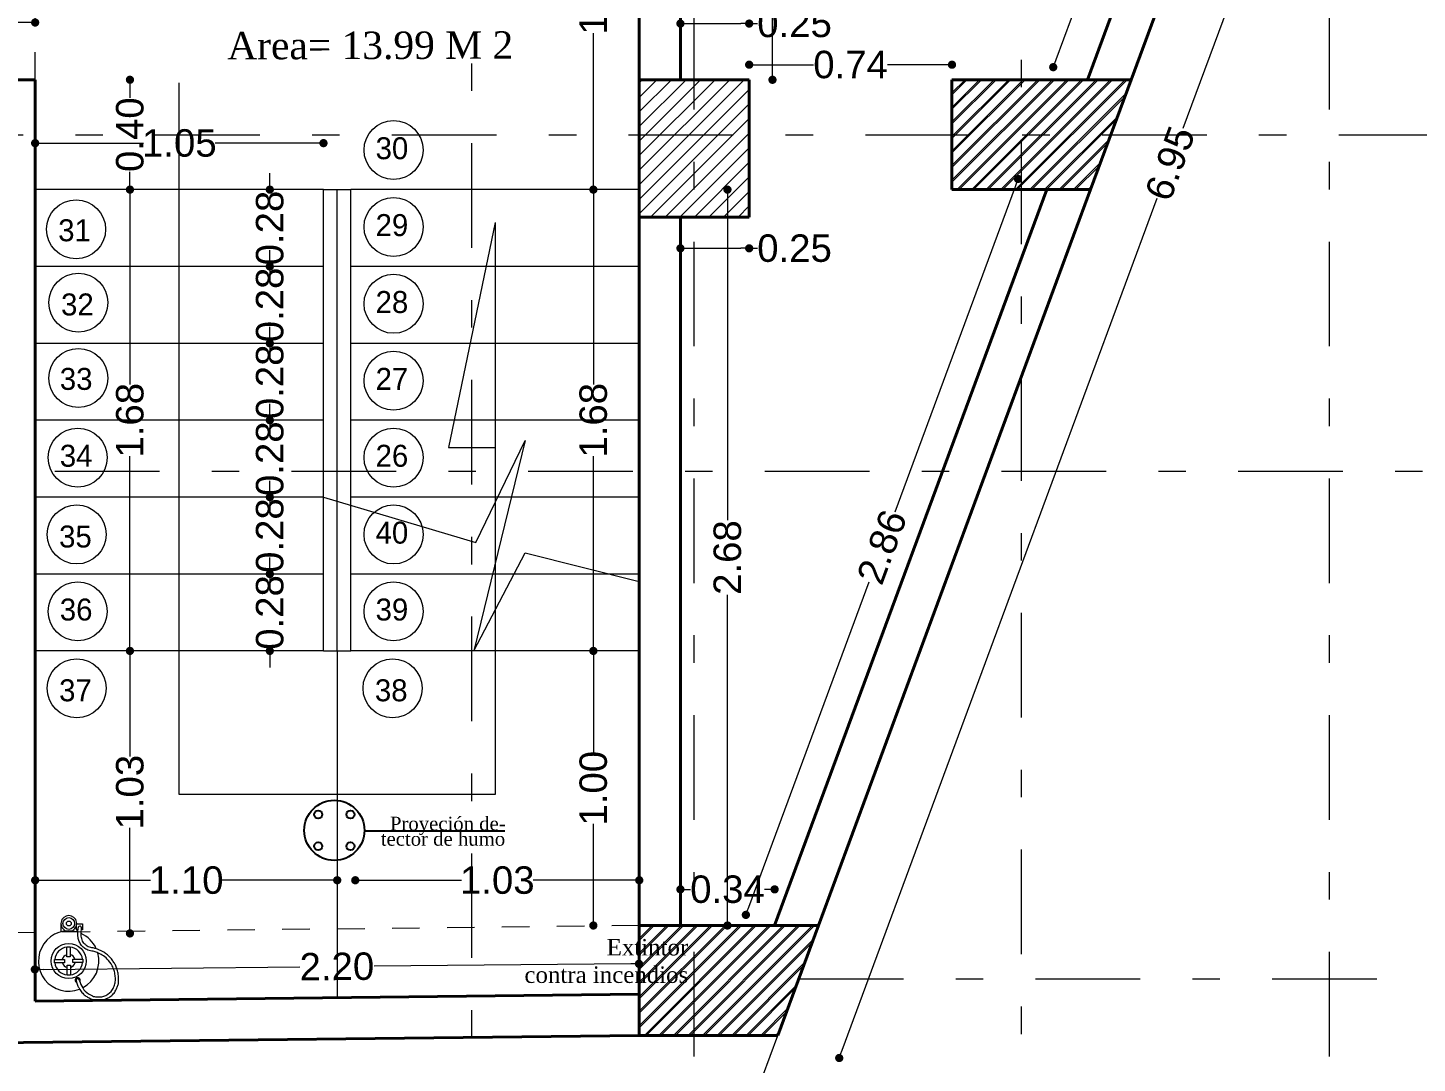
# Model space of a CAD drawing. Header units: inches. Extents: x 2908 to 3459, y -3172 to -55.
# Drawn here: x 3286.85 to 3291.91, y -171.66 to -167.89 of the extents above; entities that cross this region are included whole.
import ezdxf

# ---------------------------------------------------------------- set-up
doc = ezdxf.new("R2010")
doc.units = ezdxf.units.IN
doc.header["$MEASUREMENT"] = 0
doc.linetypes.add('ACAD_ISO03W100', pattern=[30, 12, -18])
doc.linetypes.add('DASHDOT', pattern=[25.4, 12.7, -6.35, 0, -6.35])
for name, color, linetype, lineweight in [('A_TEXT_NOT', 6, 'Continuous', 5), ('COTA', 1, 'Continuous', 9), ('COTAS 01', 1, 'Continuous', 25), ('E-EJES', 1, 'DASHDOT', 5), ('Estructura', 1, 'Continuous', 40), ('linea de linderos', 3, 'Continuous', 30), ('LINEAS DE PROYECCIÒN', 74, 'ACAD_ISO03W100', 18), ('muros 2', 5, 'Continuous', 40), ('muros bajitos', 4, 'Continuous', 15), ('PISO', 33, 'Continuous', 18)]:
    doc.layers.add(name, color=color, linetype=linetype, lineweight=lineweight)
for name, color, linetype in [('BORDER', 1, 'Continuous'), ('MUE', 124, 'Continuous'), ('TEXTO', 4, 'Continuous')]:
    doc.layers.add(name, color=color, linetype=linetype)
doc.styles.add('Arial new', font='arial.ttf')
doc.styles.add('CONSTRUCTORA', font='times.ttf', dxfattribs={"height": 0.3})
doc.dimstyles.new('GUS', dxfattribs={"dimtxt": 0.1, "dimasz": 0.03, "dimexe": 0.05, "dimexo": 0.05, "dimgap": 0.005, "dimtad": 0, "dimzin": 1, "dimdsep": 46, "dimtxsty": 'Arial new', "dimblk": 'DOT', "dimcen": 0.01, "dimse1": 1, "dimse2": 1, "dimclrd": 1, "dimclre": 252, "dimclrt": 1, "dimaunit": 1, "dimadec": 0, "dimazin": 2, "dimtfac": 1, "dimtmove": 0, "dimatfit": 2, "dimldrblk": 'ARCHTICK', "dimfxl": 1, "dimlwd": -1, "dimlwe": -1, "dimarcsym": 1})

# ---------------------------------------------------------------- blocks, each defined once
blk = doc.blocks.new('_Dot')
at = {"color": 0, "linetype": 'ByBlock', "lineweight": -2}
blk.add_line((-0.5, 0), (-1, 0), dxfattribs=at)
at = {"color": 0, "linetype": 'ByBlock', "const_width": 0.5}
blk.add_lwpolyline([(-0.25, 0, 1), (0.25, 0, 1)], format="xyb", close=True, dxfattribs=at)
blk = doc.blocks.new('*D4466')
at = {"layer": 'COTA', "color": 1, "linetype": 'Continuous', "transparency": 16777216}
for p, q in [((3288.9054, -170.1881), (3288.9054, -170.5281)), ((3288.9054, -171.1281), (3288.9054, -170.7881))]:
    blk.add_line(p, q, dxfattribs=at)
at = {"layer": 'Defpoints', "color": 0, "transparency": 16777216}
for p in [(3289.0725, -170.1581, -1.031), (3288.9054, -171.1581), (3289.0725, -171.1581, -1.031)]:
    blk.add_point(p, dxfattribs=at)
at = {"layer": 'COTA', "color": 1, "transparency": 16777216, "xscale": 0.03, "yscale": 0.03, "zscale": 0.03}
for p, rotation in [((3288.9054, -170.1581), 90), ((3288.9054, -171.1581), 270)]:
    blk.add_blockref('_Dot', p, dxfattribs=dict(at, rotation=rotation))
at = {"layer": 'COTA', "color": 1, "transparency": 16777216, "insert": (3288.9054, -170.6581), "char_height": 0.1, "attachment_point": 5, "rotation": 90, "style": 'Arial new'}
blk.add_mtext('1.00', dxfattribs=at)
blk = doc.blocks.new('_ArchTick')
at = {"color": 0, "linetype": 'ByBlock', "const_width": 0.15}
blk.add_lwpolyline([(-0.5, -0.5), (0.5, 0.5)], dxfattribs=at)
blk = doc.blocks.new('*D4483')
at = {"layer": 'COTA', "color": 1, "linetype": 'Continuous', "transparency": 16777216}
for p, q in [((3287.2177, -170.1881), (3287.2177, -170.5423)), ((3287.2177, -171.1569), (3287.2177, -170.8027))]:
    blk.add_line(p, q, dxfattribs=at)
at = {"layer": 'Defpoints', "color": 0, "transparency": 16777216}
for p in [(3286.8727, -170.1581), (3286.8835, -171.1869), (3287.2177, -171.1869)]:
    blk.add_point(p, dxfattribs=at)
at = {"layer": 'COTA', "color": 1, "transparency": 16777216, "xscale": 0.03, "yscale": 0.03, "zscale": 0.03}
for p, rotation in [((3287.2177, -170.1581), 90), ((3287.2177, -171.1869), 270)]:
    blk.add_blockref('_Dot', p, dxfattribs=dict(at, rotation=rotation))
at = {"layer": 'COTA', "color": 1, "transparency": 16777216, "insert": (3287.2177, -170.6725), "char_height": 0.1, "attachment_point": 5, "rotation": 90, "style": 'Arial new'}
blk.add_mtext('1.03', dxfattribs=at)
blk = doc.blocks.new('*D4484')
at = {"layer": 'COTA', "color": 1, "linetype": 'Continuous', "transparency": 16777216}
for p, q in [((3286.9025, -168.3089), (3287.267, -168.3089)), ((3287.8925, -168.3089), (3287.5281, -168.3089))]:
    blk.add_line(p, q, dxfattribs=at)
at = {"layer": 'Defpoints', "color": 0, "transparency": 16777216}
for p in [(3287.9225, -168.3089), (3286.8725, -168.4781), (3287.9225, -168.4781)]:
    blk.add_point(p, dxfattribs=at)
at = {"layer": 'COTA', "color": 1, "transparency": 16777216, "xscale": 0.03, "yscale": 0.03, "zscale": 0.03, "rotation": 180}
blk.add_blockref('_Dot', (3286.8725, -168.3089), dxfattribs=at)
at = {"layer": 'COTA', "color": 1, "transparency": 16777216, "xscale": 0.03, "yscale": 0.03, "zscale": 0.03}
blk.add_blockref('_Dot', (3287.9225, -168.3089), dxfattribs=at)
at = {"layer": 'COTA', "color": 1, "transparency": 16777216, "insert": (3287.3975, -168.3089), "char_height": 0.1, "attachment_point": 5, "style": 'Arial new'}
blk.add_mtext('1.05', dxfattribs=at)
blk = doc.blocks.new('*D4485')
at = {"layer": 'COTA', "color": 1, "linetype": 'Continuous', "transparency": 16777216}
for p, q in [((3287.7271, -168.4481), (3287.7271, -168.4181)), ((3287.7271, -168.4781), (3287.7271, -168.4831)), ((3287.7271, -168.7581), (3287.7271, -168.7531)), ((3287.7271, -168.7881), (3287.7271, -168.8181))]:
    blk.add_line(p, q, dxfattribs=at)
at = {"layer": 'Defpoints', "color": 0, "transparency": 16777216}
for p in [(3287.9225, -168.4781), (3287.7271, -168.7581), (3287.9225, -168.7581)]:
    blk.add_point(p, dxfattribs=at)
at = {"layer": 'COTA', "color": 1, "transparency": 16777216, "xscale": 0.03, "yscale": 0.03, "zscale": 0.03}
for p, rotation in [((3287.7271, -168.4781), 270), ((3287.7271, -168.7581), 90)]:
    blk.add_blockref('_Dot', p, dxfattribs=dict(at, rotation=rotation))
at = {"layer": 'COTA', "color": 1, "transparency": 16777216, "insert": (3287.7271, -168.6181), "char_height": 0.1, "attachment_point": 5, "rotation": 90, "style": 'Arial new'}
blk.add_mtext('0.28', dxfattribs=at)
blk = doc.blocks.new('*D4470')
at = {"layer": 'COTA', "color": 1, "linetype": 'Continuous', "transparency": 16777216}
for p, q in [((3287.7271, -168.7281), (3287.7271, -168.6981)), ((3287.7271, -168.7581), (3287.7271, -168.7631)), ((3287.7271, -169.0381), (3287.7271, -169.0331)), ((3287.7271, -169.0681), (3287.7271, -169.0981))]:
    blk.add_line(p, q, dxfattribs=at)
at = {"layer": 'Defpoints', "color": 0, "transparency": 16777216}
for p in [(3288.0469, -168.7581), (3287.7271, -169.0381), (3288.0469, -169.0381)]:
    blk.add_point(p, dxfattribs=at)
at = {"layer": 'COTA', "color": 1, "transparency": 16777216, "xscale": 0.03, "yscale": 0.03, "zscale": 0.03}
for p, rotation in [((3287.7271, -168.7581), 270), ((3287.7271, -169.0381), 90)]:
    blk.add_blockref('_Dot', p, dxfattribs=dict(at, rotation=rotation))
at = {"layer": 'COTA', "color": 1, "transparency": 16777216, "insert": (3287.7271, -168.8981), "char_height": 0.1, "attachment_point": 5, "rotation": 90, "style": 'Arial new'}
blk.add_mtext('0.28', dxfattribs=at)
blk = doc.blocks.new('*D4471')
at = {"layer": 'COTA', "color": 1, "linetype": 'Continuous', "transparency": 16777216}
for p, q in [((3287.7271, -169.0081), (3287.7271, -168.9781)), ((3287.7271, -169.0381), (3287.7271, -169.0431)), ((3287.7271, -169.3181), (3287.7271, -169.3131)), ((3287.7271, -169.3481), (3287.7271, -169.3781))]:
    blk.add_line(p, q, dxfattribs=at)
at = {"layer": 'Defpoints', "color": 0, "transparency": 16777216}
for p in [(3287.9225, -169.0381), (3287.7271, -169.3181), (3287.9225, -169.3181)]:
    blk.add_point(p, dxfattribs=at)
at = {"layer": 'COTA', "color": 1, "transparency": 16777216, "xscale": 0.03, "yscale": 0.03, "zscale": 0.03}
for p, rotation in [((3287.7271, -169.0381), 270), ((3287.7271, -169.3181), 90)]:
    blk.add_blockref('_Dot', p, dxfattribs=dict(at, rotation=rotation))
at = {"layer": 'COTA', "color": 1, "transparency": 16777216, "insert": (3287.7271, -169.1781), "char_height": 0.1, "attachment_point": 5, "rotation": 90, "style": 'Arial new'}
blk.add_mtext('0.28', dxfattribs=at)
blk = doc.blocks.new('*D4472')
at = {"layer": 'COTA', "color": 1, "linetype": 'Continuous', "transparency": 16777216}
for p, q in [((3287.7271, -169.2881), (3287.7271, -169.2581)), ((3287.7271, -169.3181), (3287.7271, -169.3231)), ((3287.7271, -169.5981), (3287.7271, -169.5931)), ((3287.7271, -169.6281), (3287.7271, -169.6581))]:
    blk.add_line(p, q, dxfattribs=at)
at = {"layer": 'Defpoints', "color": 0, "transparency": 16777216}
for p in [(3288.0469, -169.3181), (3287.7271, -169.5981), (3288.0469, -169.5981)]:
    blk.add_point(p, dxfattribs=at)
at = {"layer": 'COTA', "color": 1, "transparency": 16777216, "xscale": 0.03, "yscale": 0.03, "zscale": 0.03}
for p, rotation in [((3287.7271, -169.3181), 270), ((3287.7271, -169.5981), 90)]:
    blk.add_blockref('_Dot', p, dxfattribs=dict(at, rotation=rotation))
at = {"layer": 'COTA', "color": 1, "transparency": 16777216, "insert": (3287.7271, -169.4581), "char_height": 0.1, "attachment_point": 5, "rotation": 90, "style": 'Arial new'}
blk.add_mtext('0.28', dxfattribs=at)
blk = doc.blocks.new('*D4473')
at = {"layer": 'COTA', "color": 1, "linetype": 'Continuous', "transparency": 16777216}
for p, q in [((3287.7271, -169.5681), (3287.7271, -169.5381)), ((3287.7271, -169.5981), (3287.7271, -169.6031)), ((3287.7271, -169.8781), (3287.7271, -169.8731)), ((3287.7271, -169.9081), (3287.7271, -169.9381))]:
    blk.add_line(p, q, dxfattribs=at)
at = {"layer": 'Defpoints', "color": 0, "transparency": 16777216}
for p in [(3287.9225, -169.5981), (3287.7271, -169.8781), (3287.9225, -169.8781)]:
    blk.add_point(p, dxfattribs=at)
at = {"layer": 'COTA', "color": 1, "transparency": 16777216, "xscale": 0.03, "yscale": 0.03, "zscale": 0.03}
for p, rotation in [((3287.7271, -169.5981), 270), ((3287.7271, -169.8781), 90)]:
    blk.add_blockref('_Dot', p, dxfattribs=dict(at, rotation=rotation))
at = {"layer": 'COTA', "color": 1, "transparency": 16777216, "insert": (3287.7271, -169.7381), "char_height": 0.1, "attachment_point": 5, "rotation": 90, "style": 'Arial new'}
blk.add_mtext('0.28', dxfattribs=at)
blk = doc.blocks.new('*D4474')
at = {"layer": 'COTA', "color": 1, "linetype": 'Continuous', "transparency": 16777216}
for p, q in [((3287.7271, -169.8481), (3287.7271, -169.8181)), ((3287.7271, -169.8781), (3287.7271, -169.8831)), ((3287.7271, -170.1581), (3287.7271, -170.1531)), ((3287.7271, -170.1881), (3287.7271, -170.2181))]:
    blk.add_line(p, q, dxfattribs=at)
at = {"layer": 'Defpoints', "color": 0, "transparency": 16777216}
for p in [(3288.0469, -169.8781), (3287.7271, -170.1581), (3288.0469, -170.1581)]:
    blk.add_point(p, dxfattribs=at)
at = {"layer": 'COTA', "color": 1, "transparency": 16777216, "xscale": 0.03, "yscale": 0.03, "zscale": 0.03}
for p, rotation in [((3287.7271, -169.8781), 270), ((3287.7271, -170.1581), 90)]:
    blk.add_blockref('_Dot', p, dxfattribs=dict(at, rotation=rotation))
at = {"layer": 'COTA', "color": 1, "transparency": 16777216, "insert": (3287.7271, -170.0181), "char_height": 0.1, "attachment_point": 5, "rotation": 90, "style": 'Arial new'}
blk.add_mtext('0.28', dxfattribs=at)
blk = doc.blocks.new('*D4486')
at = {"layer": 'COTA', "color": 1, "linetype": 'Continuous', "transparency": 16777216}
for p, q in [((3286.9026, -170.9933), (3287.2926, -170.9933)), ((3287.9425, -170.9933), (3287.5526, -170.9933))]:
    blk.add_line(p, q, dxfattribs=at)
at = {"layer": 'Defpoints', "color": 0, "transparency": 16777216}
for p in [(3286.8726, -170.6811), (3287.9725, -170.6814), (3286.8726, -170.9933)]:
    blk.add_point(p, dxfattribs=at)
at = {"layer": 'COTA', "color": 1, "transparency": 16777216, "xscale": 0.03, "yscale": 0.03, "zscale": 0.03, "rotation": 180}
blk.add_blockref('_Dot', (3286.8726, -170.9933), dxfattribs=at)
at = {"layer": 'COTA', "color": 1, "transparency": 16777216, "xscale": 0.03, "yscale": 0.03, "zscale": 0.03}
blk.add_blockref('_Dot', (3287.9725, -170.9933), dxfattribs=at)
at = {"layer": 'COTA', "color": 1, "transparency": 16777216, "insert": (3287.4226, -170.9933), "char_height": 0.1, "attachment_point": 5, "style": 'Arial new'}
blk.add_mtext('1.10', dxfattribs=at)
blk = doc.blocks.new('*D4487')
at = {"layer": 'COTA', "color": 1, "linetype": 'Continuous', "transparency": 16777216}
for p, q in [((3288.0683, -170.9933), (3288.4252, -170.9933)), ((3289.0425, -170.9933), (3288.6856, -170.9933))]:
    blk.add_line(p, q, dxfattribs=at)
at = {"layer": 'Defpoints', "color": 0, "transparency": 16777216}
for p in [(3289.0725, -142.9905), (3288.0383, -170.9933), (3289.0725, -170.9933)]:
    blk.add_point(p, dxfattribs=at)
at = {"layer": 'COTA', "color": 1, "transparency": 16777216, "xscale": 0.03, "yscale": 0.03, "zscale": 0.03, "rotation": 180}
blk.add_blockref('_Dot', (3288.0383, -170.9933), dxfattribs=at)
at = {"layer": 'COTA', "color": 1, "transparency": 16777216, "xscale": 0.03, "yscale": 0.03, "zscale": 0.03}
blk.add_blockref('_Dot', (3289.0725, -170.9933), dxfattribs=at)
at = {"layer": 'COTA', "color": 1, "transparency": 16777216, "insert": (3288.5554, -170.9933), "char_height": 0.1, "attachment_point": 5, "style": 'Arial new'}
blk.add_mtext('1.03', dxfattribs=at)
blk = doc.blocks.new('*D4488')
at = {"layer": 'COTA', "color": 1, "linetype": 'Continuous', "transparency": 16777216}
for p, q in [((3292.1998, -165.1528), (3291.0525, -168.2556)), ((3289.8111, -171.6126), (3290.9585, -168.5098))]:
    blk.add_line(p, q, dxfattribs=at)
at = {"layer": 'Defpoints', "color": 0, "transparency": 16777216}
for p in [(3291.9869, -165.0421), (3292.2102, -165.1246), (3289.5774, -171.5581)]:
    blk.add_point(p, dxfattribs=at)
at = {"layer": 'COTA', "color": 1, "transparency": 16777216, "xscale": 0.03, "yscale": 0.03, "zscale": 0.03}
for p, rotation in [((3292.2102, -165.1246), 69.70662671698605), ((3289.8007, -171.6407), 249.7066267169861)]:
    blk.add_blockref('_Dot', p, dxfattribs=dict(at, rotation=rotation))
at = {"layer": 'COTA', "color": 1, "transparency": 16777216, "insert": (3291.0055, -168.3827), "char_height": 0.1, "attachment_point": 5, "rotation": 69.7066, "style": 'Arial new'}
blk.add_mtext('6.95', dxfattribs=at)
blk = doc.blocks.new('*D4475')
at = {"layer": 'COTA', "color": 1, "linetype": 'Continuous', "transparency": 16777216}
for p, q in [((3287.2177, -168.5081), (3287.2177, -169.1878)), ((3287.2177, -170.1281), (3287.2177, -169.4484))]:
    blk.add_line(p, q, dxfattribs=at)
at = {"layer": 'Defpoints', "color": 0, "transparency": 16777216}
for p in [(3286.8725, -168.4781), (3286.8725, -170.1581), (3287.2177, -170.1581)]:
    blk.add_point(p, dxfattribs=at)
at = {"layer": 'COTA', "color": 1, "transparency": 16777216, "xscale": 0.03, "yscale": 0.03, "zscale": 0.03}
for p, rotation in [((3287.2177, -168.4781), 90), ((3287.2177, -170.1581), 270)]:
    blk.add_blockref('_Dot', p, dxfattribs=dict(at, rotation=rotation))
at = {"layer": 'COTA', "color": 1, "transparency": 16777216, "insert": (3287.2177, -169.3181), "char_height": 0.1, "attachment_point": 5, "rotation": 90, "style": 'Arial new'}
blk.add_mtext('1.68', dxfattribs=at)
blk = doc.blocks.new('*D4491')
at = {"layer": 'COTA', "color": 1, "linetype": 'Continuous', "transparency": 16777216}
for p, q in [((3288.9054, -167.1081), (3288.9054, -167.6481)), ((3288.9054, -168.4481), (3288.9054, -167.9081))]:
    blk.add_line(p, q, dxfattribs=at)
at = {"layer": 'Defpoints', "color": 0, "transparency": 16777216}
for p in [(3289.0725, -167.0781), (3288.9054, -168.4781), (3289.0725, -168.4781)]:
    blk.add_point(p, dxfattribs=at)
at = {"layer": 'COTA', "color": 1, "transparency": 16777216, "xscale": 0.03, "yscale": 0.03, "zscale": 0.03}
for p, rotation in [((3288.9054, -167.0781), 90), ((3288.9054, -168.4781), 270)]:
    blk.add_blockref('_Dot', p, dxfattribs=dict(at, rotation=rotation))
at = {"layer": 'COTA', "color": 1, "transparency": 16777216, "insert": (3288.9054, -167.7781), "char_height": 0.1, "attachment_point": 5, "rotation": 90, "style": 'Arial new'}
blk.add_mtext('1.40', dxfattribs=at)
blk = doc.blocks.new('*D4476')
at = {"layer": 'COTA', "color": 1, "linetype": 'Continuous', "transparency": 16777216}
for p, q in [((3283.8753, -167.8697), (3285.2241, -167.8697)), ((3286.8425, -167.8697), (3285.4938, -167.8697))]:
    blk.add_line(p, q, dxfattribs=at)
at = {"layer": 'Defpoints', "color": 0, "transparency": 16777216}
for p in [(3286.8725, -167.8697), (3283.8453, -168.0781), (3286.8725, -168.0781)]:
    blk.add_point(p, dxfattribs=at)
at = {"layer": 'COTA', "color": 1, "transparency": 16777216, "xscale": 0.03, "yscale": 0.03, "zscale": 0.03, "rotation": 180}
blk.add_blockref('_Dot', (3283.8453, -167.8697), dxfattribs=at)
at = {"layer": 'COTA', "color": 1, "transparency": 16777216, "xscale": 0.03, "yscale": 0.03, "zscale": 0.03}
blk.add_blockref('_Dot', (3286.8725, -167.8697), dxfattribs=at)
at = {"layer": 'COTA', "color": 1, "transparency": 16777216, "insert": (3285.3589, -167.8697), "char_height": 0.1, "attachment_point": 5, "style": 'Arial new'}
blk.add_mtext('3.03', dxfattribs=at)
blk = doc.blocks.new('*D4477')
at = {"layer": 'COTA', "color": 1, "linetype": 'Continuous', "transparency": 16777216}
for p, q in [((3287.2177, -168.1081), (3287.2177, -168.1434)), ((3287.2177, -168.4481), (3287.2177, -168.4128))]:
    blk.add_line(p, q, dxfattribs=at)
at = {"layer": 'Defpoints', "color": 0, "transparency": 16777216}
for p in [(3286.8725, -168.0781), (3287.2177, -168.0781), (3286.8725, -168.4781)]:
    blk.add_point(p, dxfattribs=at)
at = {"layer": 'COTA', "color": 1, "transparency": 16777216, "xscale": 0.03, "yscale": 0.03, "zscale": 0.03}
for p, rotation in [((3287.2177, -168.0781), 90), ((3287.2177, -168.4781), 270)]:
    blk.add_blockref('_Dot', p, dxfattribs=dict(at, rotation=rotation))
at = {"layer": 'COTA', "color": 1, "transparency": 16777216, "insert": (3287.2177, -168.2781), "char_height": 0.1, "attachment_point": 5, "rotation": 90, "style": 'Arial new'}
blk.add_mtext('0.40', dxfattribs=at)
blk = doc.blocks.new('*D4496')
at = {"layer": 'COTA', "color": 1, "linetype": 'Continuous', "transparency": 16777216}
for p, q in [((3288.9054, -168.5081), (3288.9054, -169.1878)), ((3288.9054, -170.1281), (3288.9054, -169.4484))]:
    blk.add_line(p, q, dxfattribs=at)
at = {"layer": 'Defpoints', "color": 0, "transparency": 16777216}
for p in [(3288.9054, -168.4781), (3289.0725, -168.4781), (3289.0725, -170.1581)]:
    blk.add_point(p, dxfattribs=at)
at = {"layer": 'COTA', "color": 1, "transparency": 16777216, "xscale": 0.03, "yscale": 0.03, "zscale": 0.03}
for p, rotation in [((3288.9054, -168.4781), 90), ((3288.9054, -170.1581), 270)]:
    blk.add_blockref('_Dot', p, dxfattribs=dict(at, rotation=rotation))
at = {"layer": 'COTA', "color": 1, "transparency": 16777216, "insert": (3288.9054, -169.3181), "char_height": 0.1, "attachment_point": 5, "rotation": 90, "style": 'Arial new'}
blk.add_mtext('1.68', dxfattribs=at)
blk = doc.blocks.new('*D4499')
at = {"layer": 'COTA', "color": 1, "linetype": 'Continuous', "transparency": 16777216}
for p, q in [((3286.9014, -171.3177), (3287.8359, -171.309)), ((3289.0414, -171.2979), (3288.107, -171.3065))]:
    blk.add_line(p, q, dxfattribs=at)
at = {"layer": 'Defpoints', "color": 0, "transparency": 16777216}
for p in [(3289.0714, -171.2976), (3289.0725, -171.4135), (3286.8725, -171.4338)]:
    blk.add_point(p, dxfattribs=at)
at = {"layer": 'COTA', "color": 1, "transparency": 16777216, "xscale": 0.03, "yscale": 0.03, "zscale": 0.03}
for p, rotation in [((3286.8714, -171.3179), 180.5298728914492), ((3289.0714, -171.2976), 0.5298728914491819)]:
    blk.add_blockref('_Dot', p, dxfattribs=dict(at, rotation=rotation))
at = {"layer": 'COTA', "color": 1, "transparency": 16777216, "insert": (3287.9714, -171.3078), "char_height": 0.1, "attachment_point": 5, "rotation": 0.5299, "style": 'Arial new'}
blk.add_mtext('2.20', dxfattribs=at)
blk = doc.blocks.new('*D4502')
at = {"layer": 'COTA', "color": 1, "linetype": 'Continuous', "transparency": 16777216}
for p, q in [((3289.5577, -166.9581), (3289.5577, -167.3726)), ((3289.5577, -168.0481), (3289.5577, -167.6336))]:
    blk.add_line(p, q, dxfattribs=at)
at = {"layer": 'Defpoints', "color": 0, "transparency": 16777216}
for p in [(3289.2225, -166.9281), (3289.5577, -166.9281), (3289.2225, -168.0781)]:
    blk.add_point(p, dxfattribs=at)
at = {"layer": 'COTA', "color": 1, "transparency": 16777216, "xscale": 0.03, "yscale": 0.03, "zscale": 0.03}
for p, rotation in [((3289.5577, -166.9281), 90), ((3289.5577, -168.0781), 270)]:
    blk.add_blockref('_Dot', p, dxfattribs=dict(at, rotation=rotation))
at = {"layer": 'COTA', "color": 1, "transparency": 16777216, "insert": (3289.5577, -167.5031), "char_height": 0.1, "attachment_point": 5, "rotation": 90, "style": 'Arial new'}
blk.add_mtext('1.15', dxfattribs=at)
blk = doc.blocks.new('*D4503')
at = {"layer": 'COTA', "color": 1, "linetype": 'Continuous', "transparency": 16777216}
for p, q in [((3289.2525, -167.8735), (3289.4428, -167.8735)), ((3289.4728, -167.8735), (3289.5028, -167.8735))]:
    blk.add_line(p, q, dxfattribs=at)
at = {"layer": 'Defpoints', "color": 0, "transparency": 16777216}
for p in [(3289.4728, -167.8735), (3289.2225, -168.0781), (3289.4728, -168.0781)]:
    blk.add_point(p, dxfattribs=at)
at = {"layer": 'COTA', "color": 1, "transparency": 16777216, "xscale": 0.03, "yscale": 0.03, "zscale": 0.03, "rotation": 180}
blk.add_blockref('_Dot', (3289.2225, -167.8735), dxfattribs=at)
at = {"layer": 'COTA', "color": 1, "transparency": 16777216, "xscale": 0.03, "yscale": 0.03, "zscale": 0.03}
blk.add_blockref('_Dot', (3289.4728, -167.8735), dxfattribs=at)
at = {"layer": 'COTA', "color": 1, "transparency": 16777216, "insert": (3289.638, -167.8735), "char_height": 0.1, "attachment_point": 5, "style": 'Arial new'}
blk.add_mtext('0.25', dxfattribs=at)
blk = doc.blocks.new('*D4504')
at = {"layer": 'COTA', "color": 1, "linetype": 'Continuous', "transparency": 16777216}
for p, q in [((3289.2525, -168.6919), (3289.4428, -168.6919)), ((3289.4728, -168.6919), (3289.5028, -168.6919))]:
    blk.add_line(p, q, dxfattribs=at)
at = {"layer": 'Defpoints', "color": 0, "transparency": 16777216}
for p in [(3289.4728, -168.4781), (3289.2225, -168.5781), (3289.4728, -168.6919)]:
    blk.add_point(p, dxfattribs=at)
at = {"layer": 'COTA', "color": 1, "transparency": 16777216, "xscale": 0.03, "yscale": 0.03, "zscale": 0.03, "rotation": 180}
blk.add_blockref('_Dot', (3289.2225, -168.6919), dxfattribs=at)
at = {"layer": 'COTA', "color": 1, "transparency": 16777216, "xscale": 0.03, "yscale": 0.03, "zscale": 0.03}
blk.add_blockref('_Dot', (3289.4728, -168.6919), dxfattribs=at)
at = {"layer": 'COTA', "color": 1, "transparency": 16777216, "insert": (3289.638, -168.6919), "char_height": 0.1, "attachment_point": 5, "style": 'Arial new'}
blk.add_mtext('0.25', dxfattribs=at)
blk = doc.blocks.new('*D4505')
at = {"layer": 'COTA', "color": 1, "linetype": 'Continuous', "transparency": 16777216}
for p, q in [((3289.3937, -168.5081), (3289.3937, -169.6823)), ((3289.3937, -171.1281), (3289.3937, -169.9539))]:
    blk.add_line(p, q, dxfattribs=at)
at = {"layer": 'Defpoints', "color": 0, "transparency": 16777216}
for p in [(3289.2225, -168.4781), (3289.2225, -171.1581), (3289.3937, -171.1581)]:
    blk.add_point(p, dxfattribs=at)
at = {"layer": 'COTA', "color": 1, "transparency": 16777216, "xscale": 0.03, "yscale": 0.03, "zscale": 0.03}
for p, rotation in [((3289.3937, -168.4781), 90), ((3289.3937, -171.1581), 270)]:
    blk.add_blockref('_Dot', p, dxfattribs=dict(at, rotation=rotation))
at = {"layer": 'COTA', "color": 1, "transparency": 16777216, "insert": (3289.3937, -169.8181), "char_height": 0.1, "attachment_point": 5, "rotation": 90, "style": 'Arial new'}
blk.add_mtext('2.68', dxfattribs=at)
blk = doc.blocks.new('*D4506')
at = {"layer": 'COTA', "color": 1, "linetype": 'Continuous', "transparency": 16777216}
for p, q in [((3289.2525, -171.0265), (3289.2593, -171.0265)), ((3289.5354, -171.0265), (3289.5286, -171.0265))]:
    blk.add_line(p, q, dxfattribs=at)
at = {"layer": 'Defpoints', "color": 0, "transparency": 16777216}
for p in [(3289.5654, -171.0265), (3289.2225, -171.1581), (3289.5654, -171.1581)]:
    blk.add_point(p, dxfattribs=at)
at = {"layer": 'COTA', "color": 1, "transparency": 16777216, "xscale": 0.03, "yscale": 0.03, "zscale": 0.03, "rotation": 180}
blk.add_blockref('_Dot', (3289.2225, -171.0265), dxfattribs=at)
at = {"layer": 'COTA', "color": 1, "transparency": 16777216, "xscale": 0.03, "yscale": 0.03, "zscale": 0.03}
blk.add_blockref('_Dot', (3289.5654, -171.0265), dxfattribs=at)
at = {"layer": 'COTA', "color": 1, "transparency": 16777216, "insert": (3289.3939, -171.0265), "char_height": 0.1, "attachment_point": 5, "style": 'Arial new'}
blk.add_mtext('0.34', dxfattribs=at)
blk = doc.blocks.new('*D4478')
at = {"layer": 'COTA', "color": 1, "linetype": 'Continuous', "transparency": 16777216}
for p, q in [((3290.4414, -168.4676), (3290.0034, -169.6522)), ((3289.4712, -171.0913), (3289.9093, -169.9067))]:
    blk.add_line(p, q, dxfattribs=at)
at = {"layer": 'Defpoints', "color": 0, "transparency": 16777216}
for p in [(3290.4518, -168.4394), (3290.5564, -168.4781), (3289.5654, -171.1581)]:
    blk.add_point(p, dxfattribs=at)
at = {"layer": 'COTA', "color": 1, "transparency": 16777216, "xscale": 0.03, "yscale": 0.03, "zscale": 0.03}
for p, rotation in [((3290.4518, -168.4394), 69.70662671701584), ((3289.4608, -171.1194), 249.7066267170158)]:
    blk.add_blockref('_Dot', p, dxfattribs=dict(at, rotation=rotation))
at = {"layer": 'COTA', "color": 1, "transparency": 16777216, "insert": (3289.9563, -169.7794), "char_height": 0.1, "attachment_point": 5, "rotation": 69.7066, "style": 'Arial new'}
blk.add_mtext('2.86', dxfattribs=at)
blk = doc.blocks.new('*D4479')
at = {"layer": 'COTA', "color": 1, "linetype": 'Continuous', "transparency": 16777216}
for p, q in [((3289.5028, -168.0232), (3289.7074, -168.0232)), ((3290.1814, -168.0232), (3289.9768, -168.0232))]:
    blk.add_line(p, q, dxfattribs=at)
at = {"layer": 'Defpoints', "color": 0, "transparency": 16777216}
for p in [(3290.2114, -168.0232), (3289.4728, -168.0781), (3290.2114, -168.0781)]:
    blk.add_point(p, dxfattribs=at)
at = {"layer": 'COTA', "color": 1, "transparency": 16777216, "xscale": 0.03, "yscale": 0.03, "zscale": 0.03, "rotation": 180}
blk.add_blockref('_Dot', (3289.4728, -168.0232), dxfattribs=at)
at = {"layer": 'COTA', "color": 1, "transparency": 16777216, "xscale": 0.03, "yscale": 0.03, "zscale": 0.03}
blk.add_blockref('_Dot', (3290.2114, -168.0232), dxfattribs=at)
at = {"layer": 'COTA', "color": 1, "transparency": 16777216, "insert": (3289.8421, -168.0232), "char_height": 0.1, "attachment_point": 5, "style": 'Arial new'}
blk.add_mtext('0.74', dxfattribs=at)
blk = doc.blocks.new('*D4480')
at = {"layer": 'COTA', "color": 1, "linetype": 'Continuous', "transparency": 16777216}
for p, q in [((3291.5439, -165.4259), (3291.1109, -166.5967)), ((3290.5905, -168.004), (3291.0235, -166.8332))]:
    blk.add_line(p, q, dxfattribs=at)
at = {"layer": 'Defpoints', "color": 0, "transparency": 16777216}
for p in [(3291.5543, -165.3977), (3291.6785, -165.4437), (3290.7043, -168.0781)]:
    blk.add_point(p, dxfattribs=at)
at = {"layer": 'COTA', "color": 1, "transparency": 16777216, "xscale": 0.03, "yscale": 0.03, "zscale": 0.03}
for p, rotation in [((3291.5543, -165.3977), 69.7066267169996), ((3290.5801, -168.0322), 249.7066267169996)]:
    blk.add_blockref('_Dot', p, dxfattribs=dict(at, rotation=rotation))
at = {"layer": 'COTA', "color": 1, "transparency": 16777216, "insert": (3291.0672, -166.715), "char_height": 0.1, "attachment_point": 5, "rotation": 69.7066, "style": 'Arial new'}
blk.add_mtext('2.81', dxfattribs=at)
blk = doc.blocks.new('extintor en planta')
at = {"layer": 'COTA'}
for p, q in [((3214.501, -67.7595), (3214.501, -67.7898)), ((3214.5586, -67.7595), (3214.5586, -67.7604)), ((3214.5586, -67.782), (3214.5586, -67.7902))]:
    blk.add_line(p, q, dxfattribs=at)
blk.add_lwpolyline([(3214.5636, -67.782), (3214.5572, -67.782), (3214.5572, -67.7604), (3214.5799, -67.7604), (3214.5799, -67.782), (3214.5756, -67.782)], dxfattribs=at)
for points in [[(3214.5226, -67.8443), (3214.5349, -67.8443), (3214.5349, -67.8812), (3214.5226, -67.8812)], [(3214.4774, -67.9028), (3214.4774, -67.8904), (3214.5142, -67.8904), (3214.5142, -67.9028)], [(3214.581, -67.8895), (3214.581, -67.9019), (3214.5442, -67.9019), (3214.5442, -67.8895)], [(3214.5358, -67.948), (3214.5235, -67.948), (3214.5235, -67.9111), (3214.5358, -67.9111)]]:
    blk.add_lwpolyline(points, close=True, dxfattribs=at)
for centre, radius in [((3214.5298, -67.7595), 0.0213), ((3214.5298, -67.7595), 0.00866), ((3214.5292, -67.8962), 0.064)]:
    blk.add_circle(centre, radius, dxfattribs=at)
for centre, radius, start, end in [((3214.5298, -67.7595), 0.0288, 289.2538, 250.2382), ((3214.5292, -67.8962), 0.11, 72.3423, 291.2716), ((3214.5697, -67.7748), 0.00597, 355.2034, 188.0412), ((3214.5292, -67.8962), 0.11, 24.0085, 65.7954), ((3214.5292, -67.8962), 0.051, 97.4781, 173.5522), ((3214.5292, -67.8962), 0.051, 7.4781, 83.5522), ((3214.5292, -67.8962), 0.051, 187.4781, 263.5522), ((3214.5292, -67.8962), 0.0239, 106.1093, 166.1479), ((3214.5292, -67.8962), 0.0239, 196.1093, 256.1479), ((3214.5292, -67.8962), 0.0239, 16.1093, 76.1479), ((3214.5292, -67.8962), 0.051, 277.4781, 353.5522), ((3214.5292, -67.8962), 0.0239, 286.1093, 346.1479), ((3214.5292, -67.8962), 0.11, 297.531, 15.6087), ((3214.5622, -67.9662), 0.0094, 327.0985, 247.7769), ((3214.5622, -67.9662), 0.00583, 6.7006, 197.7609)]:
    blk.add_arc(centre, radius, start, end, dxfattribs=at)
blk.add_spline([(3214.5567, -67.968), (3214.562, -67.9846), (3214.5672, -67.9954), (3214.5774, -68.0104), (3214.5836, -68.0168), (3214.5949, -68.0255), (3214.6067, -68.032), (3214.6197, -68.037), (3214.6353, -68.0389), (3214.6476, -68.0389), (3214.6673, -68.0332), (3214.6792, -68.0267), (3214.6919, -68.0161), (3214.7011, -68.0028), (3214.7063, -67.9911), (3214.7104, -67.9786), (3214.7113, -67.9635), (3214.7101, -67.9449), (3214.7084, -67.9362), (3214.704, -67.9211), (3214.6976, -67.9071), (3214.6898, -67.895), (3214.6802, -67.8828), (3214.6674, -67.8715), (3214.653, -67.8616), (3214.6421, -67.8566), (3214.631, -67.8519), (3214.6183, -67.8486), (3214.6101, -67.8473), (3214.6008, -67.8442), (3214.5932, -67.8389), (3214.5849, -67.8311), (3214.5802, -67.8234), (3214.5768, -67.8147), (3214.5748, -67.806), (3214.5743, -67.7988), (3214.5744, -67.7924), (3214.5756, -67.7824), (3214.5758, -67.7776), (3214.5756, -67.7744)], degree=3, dxfattribs=at)
blk.add_open_spline([(3214.568, -67.9656), (3214.5721, -67.978), (3214.5754, -67.9863), (3214.5859, -68.003), (3214.5929, -68.01), (3214.607, -68.0191), (3214.6143, -68.0228), (3214.6246, -68.0262), (3214.6291, -68.0266), (3214.6409, -68.0272), (3214.6455, -68.0274), (3214.6547, -68.0255), (3214.6597, -68.0236), (3214.6748, -68.0163), (3214.6831, -68.0096), (3214.6917, -67.9956), (3214.6942, -67.9895), (3214.6986, -67.9778), (3214.6993, -67.9738), (3214.6995, -67.9613), (3214.6993, -67.9543), (3214.6979, -67.9426), (3214.6963, -67.9362), (3214.6926, -67.9243), (3214.6903, -67.9186), (3214.6828, -67.9048), (3214.6764, -67.8956), (3214.6643, -67.8839), (3214.6573, -67.8784), (3214.647, -67.8717), (3214.6426, -67.8699), (3214.631, -67.8647), (3214.6267, -67.8627), (3214.617, -67.8603), (3214.6115, -67.8602), (3214.5982, -67.8565), (3214.5921, -67.8531), (3214.5841, -67.8469), (3214.5806, -67.8443), (3214.5725, -67.8351), (3214.57, -67.83), (3214.566, -67.8206), (3214.5643, -67.8156), (3214.5619, -67.8019), (3214.5622, -67.7937), (3214.5635, -67.7828), (3214.5639, -67.78), (3214.5639, -67.777), (3214.5638, -67.7763), (3214.5638, -67.7753)], degree=3, knots=[0.009461, 0.009461, 0.009461, 0.009461, 0.092454, 0.092454, 0.184907, 0.184907, 0.247609, 0.247609, 0.295251, 0.295251, 0.342892, 0.342892, 0.390534, 0.390534, 0.493055, 0.493055, 0.547203, 0.547203, 0.601351, 0.601351, 0.655499, 0.655499, 0.709647, 0.709647, 0.763795, 0.763795, 0.85308, 0.85308, 0.919493, 0.919493, 0.966863, 0.966863, 1.014234, 1.014234, 1.061605, 1.061605, 1.095923, 1.095923, 1.130242, 1.130242, 1.16456, 1.16456, 1.198879, 1.198879, 1.25122, 1.25122, 1.279494, 1.279494, 1.286846, 1.286846, 1.286846, 1.286846], dxfattribs=at)
blk = doc.blocks.new('estructura 3')
at = {"layer": 'muros bajitos'}
h = blk.add_hatch(dxfattribs=at)
h.set_pattern_fill('ANSI31', color=256, scale=0.3, style=0)
h.set_pattern_definition([(45, (146.0397, -14.484212), (-0.0265165043, 0.0265165043), [])])
h.paths.add_polyline_path([(3421.5995, -161.2225), (3421.1992, -161.2225), (3421.1992, -161.7225), (3421.5995, -161.7225)])
h = blk.add_hatch(dxfattribs=at)
h.set_pattern_fill('ANSI31', color=256, scale=0.3, style=0)
h.set_pattern_definition([(45, (132.126673, -21.147223), (-0.0265165043, 0.0265165043), [])])
h.paths.add_polyline_path([(3422.9909, -161.2225), (3422.3381, -161.2225), (3422.3381, -161.6225), (3422.843, -161.6225)])
h = blk.add_hatch(dxfattribs=at)
h.set_pattern_fill('ANSI31', color=256, scale=0.3, style=0)
h.set_pattern_definition([(45, (130.98775, -24.227223), (-0.0265165043, 0.0265165043), [])])
h.paths.add_polyline_path([(3421.852, -164.3025), (3421.1992, -164.3025), (3421.1992, -164.7025), (3421.7041, -164.7025)])
at = {"ltscale": 0.02}
blk.add_line((3422.6105, -161.2226), (3422.4745, -161.2226), dxfattribs=at)
at = {"layer": 'Estructura'}
for p, q in [((3421.1992, -161.7225), (3421.1992, -161.2225)), ((3421.1992, -161.2225), (3421.5995, -161.2225)), ((3421.5995, -161.2225), (3421.5995, -161.7225)), ((3422.3381, -161.6225), (3422.3381, -161.2225)), ((3422.3381, -161.6225), (3422.3381, -161.2225)), ((3422.9909, -161.2225), (3422.3381, -161.2225)), ((3422.9909, -161.2225), (3422.843, -161.6225)), ((3422.9909, -161.2225), (3422.843, -161.6225)), ((3422.843, -161.6225), (3422.3381, -161.6225)), ((3422.843, -161.6225), (3422.3381, -161.6225)), ((3421.5995, -161.7225), (3421.1992, -161.7225)), ((3421.1992, -164.7025), (3421.1992, -164.3025)), ((3421.1992, -164.7025), (3421.1992, -164.3025)), ((3421.852, -164.3025), (3421.1992, -164.3025)), ((3421.852, -164.3025), (3421.7041, -164.7025)), ((3421.852, -164.3025), (3421.7041, -164.7025)), ((3421.7041, -164.7025), (3421.1992, -164.7025)), ((3421.7041, -164.7025), (3421.1992, -164.7025))]:
    blk.add_line(p, q, dxfattribs=at)

msp = doc.modelspace()

# ---------------------------------------------------------------- hatches: boundary and pattern name
at = {"layer": 'COTA'}
h = msp.add_hatch(dxfattribs=at)
h.set_pattern_fill('ANSI31', color=256, scale=0.3, style=0)
h.set_pattern_definition([(45, (0, -28.0028), (-0.0265165043, 0.0265165043), [])])
h.paths.add_polyline_path([(3290.8642, -168.0781), (3290.2114, -168.0781), (3290.2114, -168.4781), (3290.7163, -168.4781)])
h = msp.add_hatch(dxfattribs=at)
h.set_pattern_fill('ANSI31', color=256, scale=0.3, style=0)
h.set_pattern_definition([(45, (-1.13892, -31.0828), (-0.0265165043, 0.0265165043), [])])
h.paths.add_polyline_path([(3289.7253, -171.1581), (3289.0725, -171.1581), (3289.0725, -171.5581), (3289.5774, -171.5581)])

# ---------------------------------------------------------------- linework, layer by layer
at = {"layer": 'A_TEXT_NOT'}
for centre in [(3288.1776, -168.334, 1.031), (3287.0217, -168.6227, 1.031), (3288.1776, -168.614, 1.031), (3287.0299, -168.8897, 1.031), (3288.1776, -168.894, 1.031), (3287.0299, -169.1644, 1.031), (3288.1776, -169.174, 1.031), (3287.0276, -169.454, 1.031), (3288.1776, -169.454, 1.031), (3287.024, -169.734, 1.031), (3288.1776, -169.734, 1.031), (3287.0276, -170.014, 1.031), (3288.1776, -170.014, 1.031), (3287.024, -170.294, 1.031), (3288.174, -170.294, 1.031)]:
    msp.add_circle(centre, 0.1074, dxfattribs=at)
at = {"layer": 'BORDER'}
msp.add_line((3288.5833, -170.8147), (3288.0713, -170.8147), dxfattribs=at)
at = {"layer": 'COTA'}
for p, q in [((3287.9225, -170.1581), (3287.9225, -168.4781)), ((3287.9225, -168.4781), (3287.9725, -168.4781)), ((3287.9725, -170.1581), (3287.9725, -168.4781)), ((3287.9725, -168.4781), (3288.0225, -168.4781)), ((3288.0225, -169.628, 0.1859), (3288.0225, -168.4781)), ((3287.9725, -170.1581), (3287.9725, -169.613)), ((3287.9725, -170.1581), (3287.9725, -169.613)), ((3288.0225, -170.1581), (3288.0225, -169.628)), ((3287.9225, -170.1581), (3287.9725, -170.1581)), ((3287.9725, -170.1581), (3288.0225, -170.1581))]:
    msp.add_line(p, q, dxfattribs=at)
at = {"layer": 'E-EJES', "ltscale": 0.03}
for p, q in [((3289.2726, -173.3588), (3289.2726, -163.1237)), ((3290.4639, -163.1237), (3290.4639, -173.3588)), ((3291.5865, -173.3588), (3291.5865, -163.1237)), ((3288.4624, -173.0003), (3288.4624, -163.4017)), ((3277.8279, -168.2786), (3293.0976, -168.2786)), ((3276.5999, -169.5027, -7.182), (3294.3082, -169.5032, -7.182)), ((3289.6537, -171.3523), (3293.0976, -171.3523))]:
    msp.add_line(p, q, dxfattribs=at)
at = {"layer": 'Estructura'}
for p, q in [((3290.2114, -168.4781), (3290.2114, -168.0781)), ((3290.2114, -168.4781), (3290.2114, -168.0781)), ((3290.8642, -168.0781), (3290.2114, -168.0781)), ((3290.8642, -168.0781), (3290.7163, -168.4781)), ((3290.8642, -168.0781), (3290.7163, -168.4781)), ((3290.7163, -168.4781), (3290.2114, -168.4781)), ((3290.7163, -168.4781), (3290.2114, -168.4781)), ((3289.0725, -171.5581), (3289.0725, -171.1581)), ((3289.0725, -171.5581), (3289.0725, -171.1581)), ((3289.7253, -171.1581), (3289.0725, -171.1581)), ((3289.7253, -171.1581), (3289.5774, -171.5581)), ((3289.7253, -171.1581), (3289.5774, -171.5581)), ((3289.5774, -171.5581), (3289.0725, -171.5581)), ((3289.5774, -171.5581), (3289.0725, -171.5581))]:
    msp.add_line(p, q, dxfattribs=at)
at = {"layer": 'LINEAS DE PROYECCIÒN', "ltscale": 0.003}
for p, q in [((3286.8725, -168.0781), (3286.8724, -167.0779)), ((3288.5571, -169.5981), (3288.0225, -169.5981)), ((3289.0725, -171.1581), (3282.9728, -171.2287))]:
    msp.add_line(p, q, dxfattribs=at)
at = {"layer": 'MUE', "ltscale": 2}
for centre, radius in [((3287.962, -170.8115), 0.1094), ((3287.9033, -170.7538), 0.0147), ((3288.0207, -170.7538), 0.0147), ((3287.9033, -170.8693), 0.0147), ((3288.0207, -170.8693), 0.0147)]:
    msp.add_circle(centre, radius, dxfattribs=at)
at = {"layer": 'muros 2'}
for p, q in [((3291.6785, -165.4437), (3290.7043, -168.0781)), ((3291.839, -165.4421), (3290.8642, -168.0781)), ((3291.839, -165.4421), (3290.8642, -168.0781)), ((3289.2225, -168.0781), (3289.2225, -166.9281)), ((3289.0725, -168.0835), (3289.0725, -167.0781)), ((3289.0725, -168.0781), (3289.0725, -167.0781)), ((3291.0166, -167.2334), (3290.7043, -168.0781)), ((3286.7225, -168.0781), (3286.8725, -168.0781)), ((3286.8725, -171.4338), (3286.8725, -168.0781)), ((3286.8725, -171.4338), (3286.8725, -168.0781)), ((3290.5564, -168.4781), (3289.5654, -171.1581)), ((3290.7163, -168.4781), (3289.7253, -171.1581)), ((3290.7163, -168.4781), (3289.7253, -171.1581)), ((3289.0725, -171.1635), (3289.0725, -168.5781)), ((3289.0725, -171.1581), (3289.0725, -168.5781)), ((3289.2225, -171.1581), (3289.2225, -168.5781)), ((3289.0708, -171.4081), (3286.8725, -171.4338)), ((3289.0725, -171.5581), (3283.7224, -171.6207))]:
    msp.add_line(p, q, dxfattribs=at)
at = {"layer": 'muros bajitos'}
msp.add_line((3289.5217, -171.7087), (3289.5774, -171.5581), dxfattribs=at)
at = {"layer": 'PISO'}
for p, q in [((3287.3975, -170.6814), (3287.3975, -168.0888)), ((3287.9225, -168.4781), (3286.8725, -168.4781)), ((3287.9225, -168.4781), (3286.8725, -168.4781)), ((3289.0725, -168.4781), (3288.0225, -168.4781)), ((3288.5475, -168.5973), (3288.3777, -169.4169, 1.031)), ((3288.5475, -168.5973), (3288.5475, -170.6814)), ((3287.9225, -168.7581), (3286.8725, -168.7581)), ((3287.9225, -168.7581), (3286.8725, -168.7581)), ((3289.0725, -168.7581), (3288.0225, -168.7581)), ((3287.9225, -169.0381), (3286.8725, -169.0381)), ((3287.9225, -169.0381), (3286.8725, -169.0381)), ((3289.0725, -169.0381), (3288.0225, -169.0381)), ((3287.9225, -169.3181), (3286.8725, -169.3181)), ((3287.9225, -169.3181), (3286.8725, -169.3181)), ((3289.0725, -169.3181), (3288.0225, -169.3181)), ((3288.6566, -169.3918, 1.031), (3288.4705, -170.1581)), ((3288.4772, -169.7637, 1.031), (3288.6566, -169.3918, 1.031)), ((3288.3777, -169.4169, 1.031), (3288.5475, -169.4169)), ((3287.9225, -169.5981), (3286.8725, -169.5981)), ((3287.9225, -169.5981), (3286.8725, -169.5981)), ((3287.9225, -169.5981), (3288.4772, -169.7637, 1.031)), ((3289.0725, -169.5981), (3288.0225, -169.5981)), ((3288.4705, -170.1581), (3288.6566, -169.8009, 1.031)), ((3288.6566, -169.8009, 1.031), (3289.0725, -169.9053, 0.2733)), ((3287.9225, -169.8781), (3286.8725, -169.8781)), ((3287.9225, -169.8781), (3286.8725, -169.8781)), ((3288.5385, -169.8781), (3288.0225, -169.8781)), ((3289.0725, -169.8781), (3288.0225, -169.8781)), ((3287.9225, -170.1581), (3286.8725, -170.1581)), ((3287.9225, -170.1581), (3286.8725, -170.1581)), ((3287.9725, -170.1581), (3287.9725, -171.4253)), ((3289.0725, -170.1581), (3288.0225, -170.1581)), ((3289.0725, -170.1581), (3288.0225, -170.1581)), ((3288.5475, -170.6814), (3287.3975, -170.6814))]:
    msp.add_line(p, q, dxfattribs=at)

# ---------------------------------------------------------------- block references
at = {"layer": 'COTA'}
msp.add_blockref('extintor en planta', (72.4653, -103.3913), dxfattribs=at)
at = {"layer": 'linea de linderos'}
msp.add_blockref('estructura 3', (-132.1267, -6.8556), dxfattribs=at)

# ---------------------------------------------------------------- texts
at = {"layer": 'A_TEXT_NOT', "char_height": 0.08, "width": 0.286193, "attachment_point": 2, "rotation": 359.9982, "line_spacing_factor": 0.938532}
for s, insert in [('30', (3288.1718, -168.2874, 1.031)), ('31', (3287.0159, -168.5862, 1.031)), ('29', (3288.1718, -168.5674, 1.031)), ('28', (3288.1718, -168.8474, 1.031)), ('32', (3287.0264, -168.8563, 1.031)), ('33', (3287.0218, -169.1274, 1.031)), ('27', (3288.1718, -169.1274, 1.031)), ('34', (3287.0218, -169.4074, 1.031)), ('26', (3288.1718, -169.4074, 1.031)), ('35', (3287.0192, -169.7015, 1.031)), ('40', (3288.1718, -169.6874, 1.031)), ('36', (3287.0218, -169.9674, 1.031)), ('39', (3288.1718, -169.9674, 1.031)), ('37', (3287.0192, -170.2615, 1.031)), ('38', (3288.1692, -170.2615, 1.031))]:
    msp.add_mtext(s, dxfattribs=dict(at, insert=insert))
at = {"layer": 'COTAS 01', "insert": (3287.5718, -167.904, -0.0003), "char_height": 0.1, "attachment_point": 1, "rotation": 0.1492, "style": 'CONSTRUCTORA'}
msp.add_mtext_dynamic_manual_height_columns('Area= 13.99 M 2 ', width=1.114537, gutter_width=0.5, heights=[0], dxfattribs=at)
at = {"layer": 'TEXTO', "style": 'CONSTRUCTORA'}
for s, p in [('Proyeción de- ', (3288.1645, -170.8118)), ('tector de humo', (3288.1312, -170.8675))]:
    msp.add_text(s, height=0.05, rotation=0.0038, dxfattribs=at).set_placement(p)
at = {"layer": 'TEXTO', "insert": (3289.2509, -171.2072), "char_height": 0.06, "attachment_point": 3, "rotation": 0.0038, "style": 'CONSTRUCTORA'}
msp.add_mtext_dynamic_manual_height_columns('Extintor\\P contra incendios', width=3.563847, gutter_width=0.5, heights=[0], dxfattribs=at)

# ---------------------------------------------------------------- dimensions: what is measured, and where the dimension line sits
at = {"layer": 'COTA'}
for base, p1, p2, picture, middle in [((3289.0725, -170.9933), (3288.0383, -170.9933), (3289.0725, -142.9905), '*D4487', (3288.5554, -170.9933)), ((3286.8725, -167.8697), (3283.8453, -168.0781), (3286.8725, -168.0781), '*D4476', (3285.3589, -167.8697)), ((3289.4728, -167.8735), (3289.2225, -168.0781), (3289.4728, -168.0781), '*D4503', (3289.638, -167.8735)), ((3287.9225, -168.3089), (3286.8725, -168.4781), (3287.9225, -168.4781), '*D4484', (3287.3975, -168.3089)), ((3289.4728, -168.6919), (3289.2225, -168.5781), (3289.4728, -168.4781), '*D4504', (3289.638, -168.6919)), ((3286.8726, -170.9933), (3287.9725, -170.6814), (3286.8726, -170.6811), '*D4486', (3287.4226, -170.9933)), ((3289.5654, -171.0265), (3289.2225, -171.1581), (3289.5654, -171.1581), '*D4506', (3289.3939, -171.0265))]:
    dim = msp.add_linear_dim(base=base, p1=p1, p2=p2, dimstyle='GUS', dxfattribs=at)
    dim.commit()
    dim.dimension.update_dxf_attribs({"geometry": picture, "text_midpoint": middle})
for p1, p2, distance, picture, middle in [((3289.5774, -171.5581), (3291.9869, -165.0421), -0.2381, '*D4488', (3291.0055, -168.3827)), ((3290.7043, -168.0781), (3291.6785, -165.4437), 0.1324, '*D4480', (3291.0672, -166.715)), ((3289.4728, -168.0781), (3290.2114, -168.0781), 0.0549, '*D4479', (3289.8421, -168.0232)), ((3289.5654, -171.1581), (3290.5564, -168.4781), 0.1115, '*D4478', (3289.9563, -169.7794)), ((3286.8725, -171.4338), (3289.0725, -171.4135), 0.1159, '*D4499', (3287.9714, -171.3078))]:
    dim = msp.add_aligned_dim(p1=p1, p2=p2, distance=distance, dimstyle='GUS', dxfattribs=at)
    dim.commit()
    dim.dimension.update_dxf_attribs({"geometry": picture, "text_midpoint": middle})
for base, p1, p2, angle, picture, middle in [((3289.5577, -166.9281), (3289.2225, -168.0781), (3289.2225, -166.9281), 90, '*D4502', (3289.5577, -167.5031)), ((3288.9054, -168.4781), (3289.0725, -167.0781), (3289.0725, -168.4781), 90, '*D4491', (3288.9054, -167.7781)), ((3287.2177, -168.0781), (3286.8725, -168.4781), (3286.8725, -168.0781), 90, '*D4477', (3287.2177, -168.2781)), ((3287.2177, -170.1581), (3286.8725, -168.4781), (3286.8725, -170.1581), 90, '*D4475', (3287.2177, -169.3181)), ((3288.9054, -168.4781), (3289.0725, -170.1581), (3289.0725, -168.4781), 90, '*D4496', (3288.9054, -169.3181)), ((3289.3937, -171.1581), (3289.2225, -168.4781), (3289.2225, -171.1581), 90, '*D4505', (3289.3937, -169.8181)), ((3287.2177, -171.1869), (3286.8727, -170.1581), (3286.8835, -171.1869), 90, '*D4483', (3287.2177, -170.6725)), ((3288.9054, -171.1581, 1.031), (3289.0725, -170.1581), (3289.0725, -171.1581), 270, '*D4466', (3288.9054, -170.6581, 1.031))]:
    dim = msp.add_linear_dim(base=base, p1=p1, p2=p2, angle=angle, dimstyle='GUS', dxfattribs=at)
    dim.commit()
    dim.dimension.update_dxf_attribs({"geometry": picture, "text_midpoint": middle})
for base, p1, p2, picture, middle in [((3287.7271, -168.7581), (3287.9225, -168.4781), (3287.9225, -168.7581), '*D4485', (3287.7271, -168.6181)), ((3287.7271, -169.0381), (3288.0469, -168.7581), (3288.0469, -169.0381), '*D4470', (3287.7271, -168.8981)), ((3287.7271, -169.3181), (3287.9225, -169.0381), (3287.9225, -169.3181), '*D4471', (3287.7271, -169.1781)), ((3287.7271, -169.5981), (3288.0469, -169.3181), (3288.0469, -169.5981), '*D4472', (3287.7271, -169.4581)), ((3287.7271, -169.8781), (3287.9225, -169.5981), (3287.9225, -169.8781), '*D4473', (3287.7271, -169.7381)), ((3287.7271, -170.1581), (3288.0469, -169.8781), (3288.0469, -170.1581), '*D4474', (3287.7271, -170.0181))]:
    dim = msp.add_linear_dim(base=base, p1=p1, p2=p2, angle=90, dimstyle='GUS', dxfattribs=at)
    dim.commit()
    dim.dimension.update_dxf_attribs({"geometry": picture, "text_midpoint": middle, "dimtype": 160})

doc.saveas('drawing.dxf')
